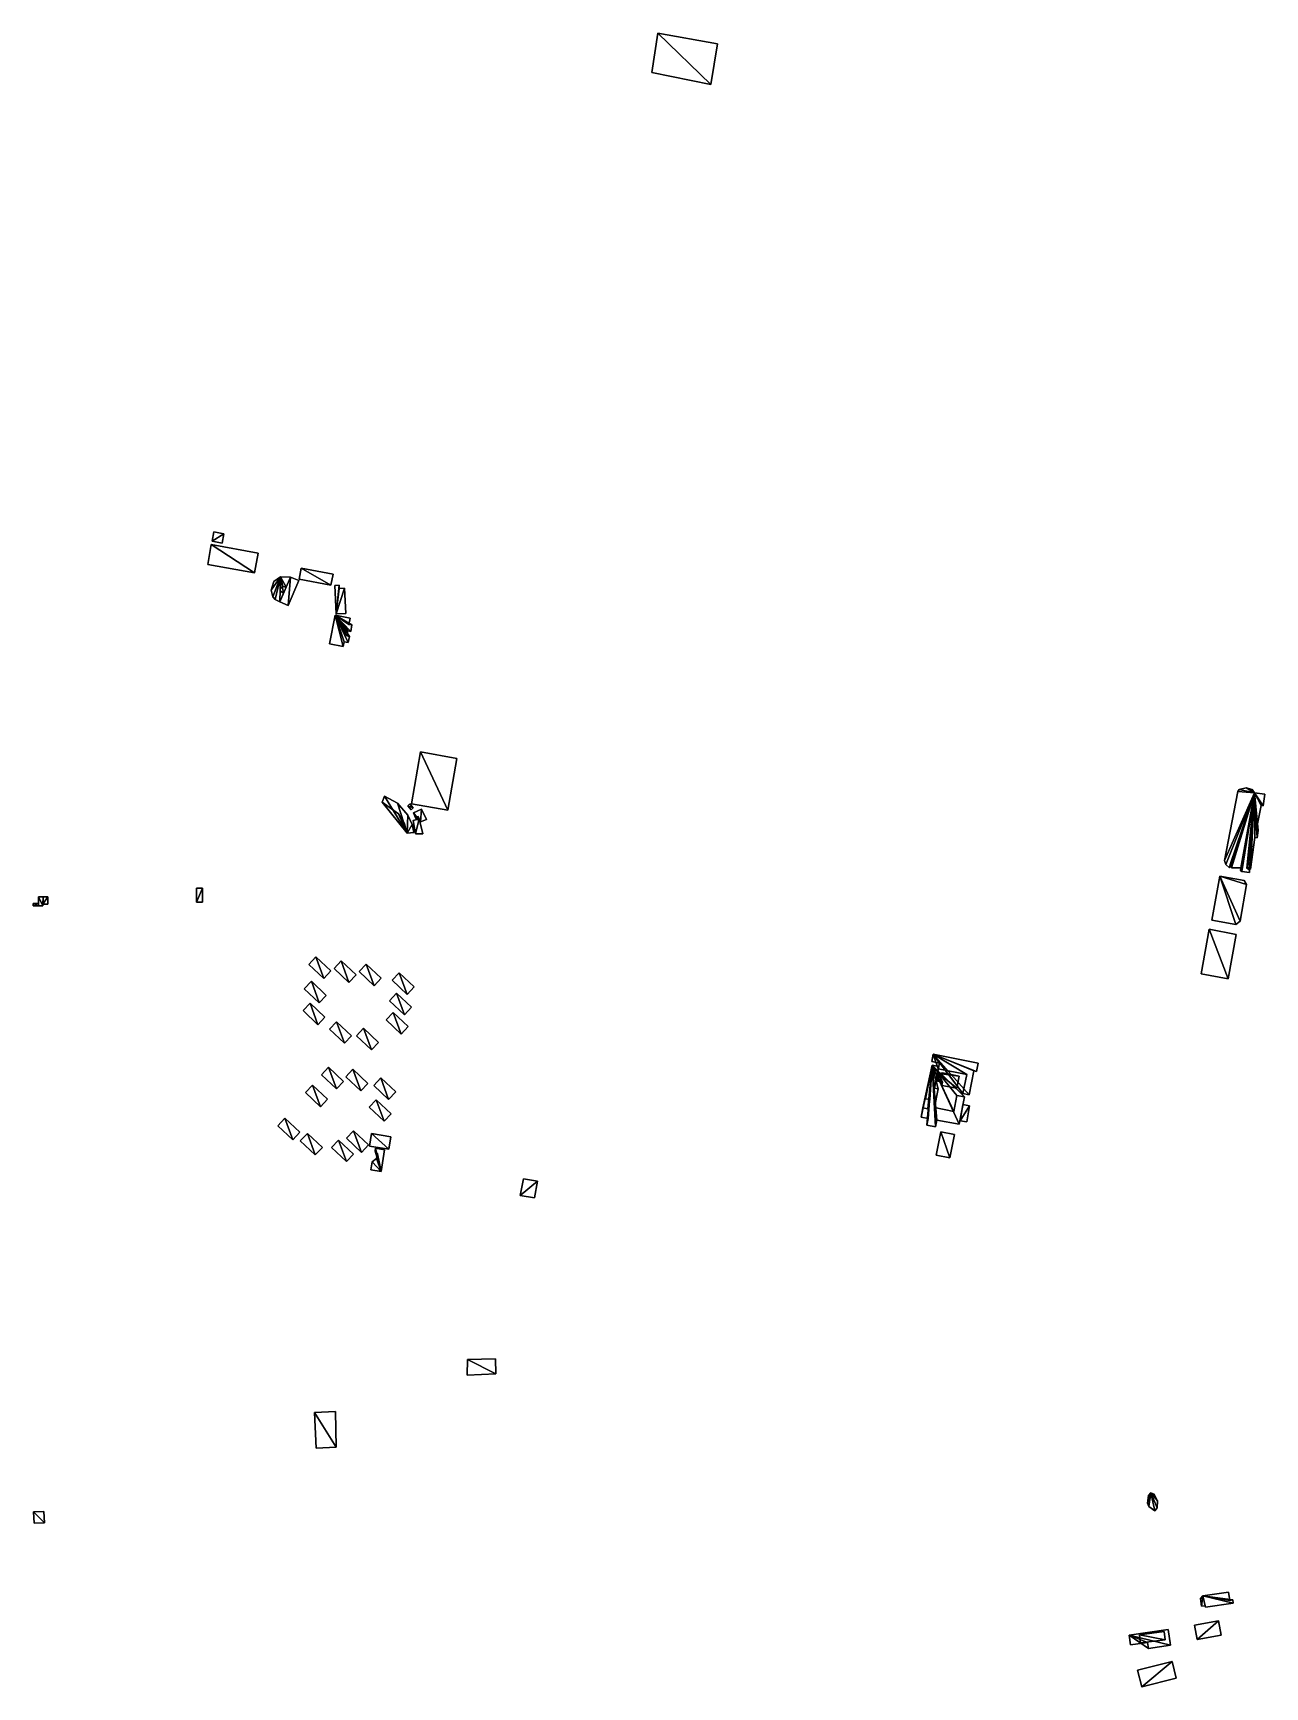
# Model space of a CAD drawing. Header units: metres. Extents: x -3947 to 4280, y -3529 to 2326.
# Drawn here: x -1581 to -22, y -601 to 1492 of the extents above; entities that cross this region are included whole.
import ezdxf

# ---------------------------------------------------------------- set-up
doc = ezdxf.new("R2010")
doc.units = ezdxf.units.M

msp = doc.modelspace()

# ---------------------------------------------------------------- linework, layer by layer
at = {"layer": 'MUROS'}
for points in [[(-798.1, 1441.5), (-790.6, 1491.5), (-790.6, 1491.5, 5), (-798.1, 1441.5, 5)], [(-790.6, 1491.5), (-715, 1478), (-715, 1478, 5), (-790.6, 1491.5, 5)], [(-715, 1478), (-723.5, 1426.6), (-723.5, 1426.6, 5), (-715, 1478, 5)], [(-723.5, 1426.6), (-798.1, 1441.5), (-798.1, 1441.5, 5), (-723.5, 1426.6, 5)], [(-1354.6, 848.6), (-1352.5, 860.4), (-1352.5, 860.4, 5), (-1354.6, 848.6, 5)], [(-1352.5, 860.4), (-1339.7, 858.1), (-1339.7, 858.1, 5), (-1352.5, 860.4, 5)], [(-1339.7, 858.1), (-1341.9, 846.3), (-1341.9, 846.3, 5), (-1339.7, 858.1, 5)], [(-1360.1, 819.3), (-1355.6, 844.3), (-1355.6, 844.3, 5), (-1360.1, 819.3, 5)], [(-1355.6, 844.3), (-1296.1, 833.6), (-1296.1, 833.6, 5), (-1355.6, 844.3, 5)], [(-1341.9, 846.3), (-1354.6, 848.6), (-1354.6, 848.6, 5), (-1341.9, 846.3, 5)], [(-1300.7, 808.5), (-1360.1, 819.3), (-1360.1, 819.3, 5), (-1300.7, 808.5, 5)], [(-1296.1, 833.6), (-1300.7, 808.5), (-1300.7, 808.5, 5), (-1296.1, 833.6, 5)], [(-1276.6, 797.7), (-1279.9, 786.7), (-1279.9, 786.7, 5), (-1276.6, 797.7, 5)], [(-1267.8, 803.6), (-1276.6, 797.7), (-1276.6, 797.7, 5), (-1267.8, 803.6, 5)], [(-1268.9, 772.1), (-1255.2, 803.1), (-1255.2, 803.1, 5), (-1268.9, 772.1, 5)], [(-1255.2, 803.1), (-1267.8, 803.6), (-1267.8, 803.6, 5), (-1255.2, 803.1, 5)], [(-1260.8, 790.5), (-1255.2, 803.1), (-1255.2, 803.1, 5), (-1260.8, 790.5, 5)], [(-1244.7, 798.8), (-1258.2, 767.2), (-1258.2, 767.2, 5), (-1244.7, 798.8, 5)], [(-1255.2, 803.1), (-1244.7, 798.8), (-1244.7, 798.8, 5), (-1255.2, 803.1, 5)], [(-1244.4, 800.6), (-1241.7, 814.6), (-1241.7, 814.6, 5), (-1244.4, 800.6, 5)], [(-1204.2, 792.9), (-1244.4, 800.6), (-1244.4, 800.6, 5), (-1204.2, 792.9, 5)], [(-1241.7, 814.6), (-1201.5, 806.9), (-1201.5, 806.9, 5), (-1241.7, 814.6, 5)], [(-1201.5, 806.9), (-1204.2, 792.9), (-1204.2, 792.9, 5), (-1201.5, 806.9, 5)], [(-1279.9, 786.7), (-1277.5, 778.4), (-1277.5, 778.4, 5), (-1279.9, 786.7, 5)], [(-1277.5, 778.4), (-1274.7, 774.7), (-1274.7, 774.7, 5), (-1277.5, 778.4, 5)], [(-1274.7, 774.7), (-1268.9, 772.1), (-1268.9, 772.1, 5), (-1274.7, 774.7, 5)], [(-1268.9, 772.1), (-1264, 783.1), (-1264, 783.1, 5), (-1268.9, 772.1, 5)], [(-1268.4, 788.5), (-1264.9, 791.4), (-1264.9, 791.4, 5), (-1268.4, 788.5, 5)], [(-1268.2, 786), (-1268.4, 788.5), (-1268.4, 788.5, 5), (-1268.2, 786, 5)], [(-1264, 783.1), (-1268.2, 786), (-1268.2, 786, 5), (-1264, 783.1, 5)], [(-1264.9, 791.4), (-1260.8, 790.5), (-1260.8, 790.5, 5), (-1264.9, 791.4, 5)], [(-1199.4, 792.6), (-1193.8, 792.9), (-1193.8, 792.9, 5), (-1199.4, 792.6, 5)], [(-1197.5, 756.6), (-1199.4, 792.6), (-1199.4, 792.6, 5), (-1197.5, 756.6, 5)], [(-1193.8, 792.9), (-1193.6, 789), (-1193.6, 789, 5), (-1193.8, 792.9, 5)], [(-1193.6, 789), (-1187, 789.3), (-1187, 789.3, 5), (-1193.6, 789, 5)], [(-1187, 789.3), (-1185.3, 757.2), (-1185.3, 757.2, 5), (-1187, 789.3, 5)], [(-1258.2, 767.2), (-1268.9, 772.1), (-1268.9, 772.1, 5), (-1258.2, 767.2, 5)], [(-1205.8, 718.6), (-1198.8, 754.9), (-1198.8, 754.9, 5), (-1205.8, 718.6, 5)], [(-1198.8, 754.9), (-1179.8, 751.3), (-1179.8, 751.3, 5), (-1198.8, 754.9, 5)], [(-1185.3, 757.2), (-1197.5, 756.6), (-1197.5, 756.6, 5), (-1185.3, 757.2, 5)], [(-1182.9, 735.2), (-1184.1, 728.7), (-1184.1, 728.7, 5), (-1182.9, 735.2, 5)], [(-1179.1, 734.5), (-1182.9, 735.2), (-1182.9, 735.2, 5), (-1179.1, 734.5, 5)], [(-1179.8, 751.3), (-1181.3, 743.4), (-1181.3, 743.4, 5), (-1179.8, 751.3, 5)], [(-1181.3, 743.4), (-1177.6, 742.7), (-1177.6, 742.7, 5), (-1181.3, 743.4, 5)], [(-1177.6, 742.7), (-1179.1, 734.5), (-1179.1, 734.5, 5), (-1177.6, 742.7, 5)], [(-1188.5, 715.3), (-1205.8, 718.6), (-1205.8, 718.6, 5), (-1188.5, 715.3, 5)], [(-1187.4, 721.3), (-1188.5, 715.3), (-1188.5, 715.3, 5), (-1187.4, 721.3, 5)], [(-1182.2, 720.3), (-1187.4, 721.3), (-1187.4, 721.3, 5), (-1182.2, 720.3, 5)], [(-1184.1, 728.7), (-1180.7, 728), (-1180.7, 728, 5), (-1184.1, 728.7, 5)], [(-1180.7, 728), (-1182.2, 720.3), (-1182.2, 720.3, 5), (-1180.7, 728, 5)], [(-1090.7, 582), (-1102.2, 516.4), (-1102.2, 516.4, 5), (-1090.7, 582, 5)], [(-1044.8, 573.9), (-1090.7, 582), (-1090.7, 582, 5), (-1044.8, 573.9, 5)], [(-1056.3, 508.3), (-1044.8, 573.9), (-1044.8, 573.9, 5), (-1056.3, 508.3, 5)], [(-1139.4, 518.4), (-1136.3, 526.2), (-1136.3, 526.2, 5), (-1139.4, 518.4, 5)], [(-1136.3, 526.2), (-1119.8, 517.2), (-1119.8, 517.2, 5), (-1136.3, 526.2, 5)], [(-56.6, 532), (-73.2, 444.7), (-73.2, 444.7, 5), (-56.6, 532, 5)], [(-55, 534.5), (-56.6, 532), (-56.6, 532, 5), (-55, 534.5, 5)], [(-46.1, 536.6), (-55, 534.5), (-55, 534.5, 5), (-46.1, 536.6, 5)], [(-38.4, 534.6), (-46.1, 536.6), (-46.1, 536.6, 5), (-38.4, 534.6, 5)], [(-35.3, 530.4), (-38.4, 534.6), (-38.4, 534.6, 5), (-35.3, 530.4, 5)], [(-22.2, 528.4), (-35.3, 530.4), (-35.3, 530.4, 5), (-22.2, 528.4, 5)], [(-24.5, 513.7), (-22.2, 528.4), (-22.2, 528.4, 5), (-24.5, 513.7, 5)], [(-1118.5, 503.5), (-1139.4, 518.4), (-1139.4, 518.4, 5), (-1118.5, 503.5, 5)], [(-1119.8, 517.2), (-1107, 502.2), (-1107, 502.2, 5), (-1119.8, 517.2, 5)], [(-1111, 490.9), (-1118.5, 503.5), (-1118.5, 503.5, 5), (-1111, 490.9, 5)], [(-1107, 514), (-1104.2, 516.2), (-1104.2, 516.2, 5), (-1107, 514, 5)], [(-1102.8, 508.9), (-1107, 514), (-1107, 514, 5), (-1102.8, 508.9, 5)], [(-1107, 502.2), (-1101.3, 490.4), (-1101.3, 490.4, 5), (-1107, 502.2, 5)], [(-1104.2, 516.2), (-1100, 511.2), (-1100, 511.2, 5), (-1104.2, 516.2, 5)], [(-1100, 511.2), (-1102.8, 508.9), (-1102.8, 508.9, 5), (-1100, 511.2, 5)], [(-1102.2, 516.4), (-1056.3, 508.3), (-1056.3, 508.3, 5), (-1102.2, 516.4, 5)], [(-1099.6, 505), (-1089.4, 509.8), (-1089.4, 509.8, 5), (-1099.6, 505, 5)], [(-1097.2, 498.8), (-1099.6, 505), (-1099.6, 505, 5), (-1097.2, 498.8, 5)], [(-1089.4, 509.8), (-1083.2, 496.5), (-1083.2, 496.5, 5), (-1089.4, 509.8, 5)], [(-33.2, 482.8), (-27.1, 514.1), (-27.1, 514.1, 5), (-33.2, 482.8, 5)], [(-27.1, 514.1), (-24.5, 513.7), (-24.5, 513.7, 5), (-27.1, 514.1, 5)], [(-1107.7, 479.3), (-1111, 490.9), (-1111, 490.9, 5), (-1107.7, 479.3, 5)], [(-1101.3, 490.4), (-1099.1, 480.1), (-1099.1, 480.1, 5), (-1101.3, 490.4, 5)], [(-1100.2, 495.1), (-1092.4, 497.4), (-1092.4, 497.4, 5), (-1100.2, 495.1, 5)], [(-1097.1, 478.4), (-1100.2, 495.1), (-1100.2, 495.1, 5), (-1097.1, 478.4, 5)], [(-1093.6, 500.5), (-1097.2, 498.8), (-1097.2, 498.8, 5), (-1093.6, 500.5, 5)], [(-1091, 493.7), (-1093.6, 500.5), (-1093.6, 500.5, 5), (-1091, 493.7, 5)], [(-1092.4, 497.4), (-1087.8, 478.5), (-1087.8, 478.5, 5), (-1092.4, 497.4, 5)], [(-1083.2, 496.5), (-1091, 493.7), (-1091, 493.7, 5), (-1083.2, 496.5, 5)], [(-30.6, 482.6), (-33.2, 482.8), (-33.2, 482.8, 5), (-30.6, 482.6, 5)], [(-32.1, 473.4), (-30.6, 482.6), (-30.6, 482.6, 5), (-32.1, 473.4, 5)], [(-1099.1, 480.1), (-1107.7, 479.3), (-1107.7, 479.3, 5), (-1099.1, 480.1, 5)], [(-1087.8, 478.5), (-1097.1, 478.4), (-1097.1, 478.4, 5), (-1087.8, 478.5, 5)], [(-40.4, 433.7), (-34.8, 473.8), (-34.8, 473.8, 5), (-40.4, 433.7, 5)], [(-34.8, 473.8), (-32.1, 473.4), (-32.1, 473.4, 5), (-34.8, 473.8, 5)], [(-73.2, 444.7), (-71.7, 439.7), (-71.7, 439.7, 5), (-73.2, 444.7, 5)], [(-71.7, 439.7), (-67.1, 435.6), (-67.1, 435.6, 5), (-71.7, 439.7, 5)], [(-67.1, 435.6), (-66.4, 439.6), (-66.4, 439.6, 5), (-67.1, 435.6, 5)], [(-66.4, 439.6), (-63.9, 439.2), (-63.9, 439.2, 5), (-66.4, 439.6, 5)], [(-89.2, 369.3), (-79.1, 425), (-79.1, 425, 5), (-89.2, 369.3, 5)], [(-79.1, 425), (-48.5, 419.4), (-48.5, 419.4, 5), (-79.1, 425, 5)], [(-63.9, 439.2), (-64.5, 435.5), (-64.5, 435.5, 5), (-63.9, 439.2, 5)], [(-64.5, 435.5), (-52.9, 435.4), (-52.9, 435.4, 5), (-64.5, 435.5, 5)], [(-52.9, 435.4), (-53.2, 432), (-53.2, 432, 5), (-52.9, 435.4, 5)], [(-53.2, 432), (-51.4, 430.8), (-51.4, 430.8, 5), (-53.2, 432, 5)], [(-51.4, 430.8), (-41.9, 429.5), (-41.9, 429.5, 5), (-51.4, 430.8, 5)], [(-48.5, 419.4), (-45.5, 414.4), (-45.5, 414.4, 5), (-48.5, 419.4, 5)], [(-44.9, 435), (-44, 436.3), (-44, 436.3, 5), (-44.9, 435, 5)], [(-41.8, 432.8), (-44.9, 435), (-44.9, 435, 5), (-41.8, 432.8, 5)], [(-44, 436.3), (-40.4, 433.7), (-40.4, 433.7, 5), (-44, 436.3, 5)], [(-41.9, 429.5), (-41.8, 432.8), (-41.8, 432.8, 5), (-41.9, 429.5, 5)], [(-1574.3, 387.3), (-1574.2, 398.9), (-1574.2, 398.9, 5), (-1574.3, 387.3, 5)], [(-1574.2, 398.9), (-1568.5, 398.8), (-1568.5, 398.8, 5), (-1574.2, 398.9, 5)], [(-1568.5, 398.8), (-1568.6, 387.3), (-1568.6, 387.3, 5), (-1568.5, 398.8, 5)], [(-1568.6, 389.6), (-1568.5, 398.8), (-1568.5, 398.8, 5), (-1568.6, 389.6, 5)], [(-1568.5, 398.8), (-1562.5, 398.8), (-1562.5, 398.8, 5), (-1568.5, 398.8, 5)], [(-1562.5, 398.8), (-1562.5, 389.5), (-1562.5, 389.5, 5), (-1562.5, 398.8, 5)], [(-1374.4, 391.8), (-1374.4, 409.8), (-1374.4, 409.8, 5), (-1374.4, 391.8, 5)], [(-1374.4, 409.8), (-1366.6, 409.8), (-1366.6, 409.8, 5), (-1374.4, 409.8, 5)], [(-1366.6, 409.8), (-1366.5, 391.8), (-1366.5, 391.8, 5), (-1366.6, 409.8, 5)], [(-45.5, 414.4), (-53.7, 368.1), (-53.7, 368.1, 5), (-45.5, 414.4, 5)], [(-1581.1, 387.4), (-1581.1, 390.4), (-1581.1, 390.4, 5), (-1581.1, 387.4, 5)], [(-1581.1, 390.4), (-1574.3, 390.3), (-1574.3, 390.3, 5), (-1581.1, 390.4, 5)], [(-1574.3, 387.3), (-1581.1, 387.4), (-1581.1, 387.4, 5), (-1574.3, 387.3, 5)], [(-1574.3, 390.3), (-1574.3, 387.3), (-1574.3, 387.3, 5), (-1574.3, 390.3, 5)], [(-1568.6, 387.3), (-1574.3, 387.3), (-1574.3, 387.3, 5), (-1568.6, 387.3, 5)], [(-1562.5, 389.5), (-1568.6, 389.6), (-1568.6, 389.6, 5), (-1562.5, 389.5, 5)], [(-1366.5, 391.8), (-1374.4, 391.8), (-1374.4, 391.8, 5), (-1366.5, 391.8, 5)], [(-103, 301.4), (-92.6, 357.6), (-92.6, 357.6, 5), (-103, 301.4, 5)], [(-92.6, 357.6), (-58.4, 351.2), (-58.4, 351.2, 5), (-92.6, 357.6, 5)], [(-59.1, 363.8), (-89.2, 369.3), (-89.2, 369.3, 5), (-59.1, 363.8, 5)], [(-53.7, 368.1), (-59.1, 363.8), (-59.1, 363.8, 5), (-53.7, 368.1, 5)], [(-58.4, 351.2), (-68.8, 295.1), (-68.8, 295.1, 5), (-58.4, 351.2, 5)], [(-1223.1, 322.7), (-1232, 313.3), (-1232, 313.3, 5), (-1223.1, 322.7, 5)], [(-1204.1, 304.9), (-1223.1, 322.7), (-1223.1, 322.7, 5), (-1204.1, 304.9, 5)], [(-1191.3, 317.7), (-1200.2, 308.2), (-1200.2, 308.2, 5), (-1191.3, 317.7, 5)], [(-1172.4, 299.9), (-1191.3, 317.7), (-1191.3, 317.7, 5), (-1172.4, 299.9, 5)], [(-1232, 313.3), (-1213.1, 295.4), (-1213.1, 295.4, 5), (-1232, 313.3, 5)], [(-1213.1, 295.4), (-1204.1, 304.9), (-1204.1, 304.9, 5), (-1213.1, 295.4, 5)], [(-1200.2, 308.2), (-1181.3, 290.4), (-1181.3, 290.4, 5), (-1200.2, 308.2, 5)], [(-1181.3, 290.4), (-1172.4, 299.9), (-1172.4, 299.9, 5), (-1181.3, 290.4, 5)], [(-1159.5, 313.5), (-1168.4, 304.1), (-1168.4, 304.1, 5), (-1159.5, 313.5, 5)], [(-1168.4, 304.1), (-1149.5, 286.2), (-1149.5, 286.2, 5), (-1168.4, 304.1, 5)], [(-1140.6, 295.7), (-1159.5, 313.5), (-1159.5, 313.5, 5), (-1140.6, 295.7, 5)], [(-1149.5, 286.2), (-1140.6, 295.7), (-1140.6, 295.7, 5), (-1149.5, 286.2, 5)], [(-1117.7, 302.6), (-1126.6, 293.2), (-1126.6, 293.2, 5), (-1117.7, 302.6, 5)], [(-1126.6, 293.2), (-1107.7, 275.3), (-1107.7, 275.3, 5), (-1126.6, 293.2, 5)], [(-1098.7, 284.8), (-1117.7, 302.6), (-1117.7, 302.6, 5), (-1098.7, 284.8, 5)], [(-68.8, 295.1), (-103, 301.4), (-103, 301.4, 5), (-68.8, 295.1, 5)], [(-1228.9, 291.8), (-1237.9, 282.3), (-1237.9, 282.3, 5), (-1228.9, 291.8, 5)], [(-1237.9, 282.3), (-1218.9, 264.5), (-1218.9, 264.5, 5), (-1237.9, 282.3, 5)], [(-1210, 273.9), (-1228.9, 291.8), (-1228.9, 291.8, 5), (-1210, 273.9, 5)], [(-1218.9, 264.5), (-1210, 273.9), (-1210, 273.9, 5), (-1218.9, 264.5, 5)], [(-1121, 276.7), (-1129.9, 267.3), (-1129.9, 267.3, 5), (-1121, 276.7, 5)], [(-1102.1, 258.9), (-1121, 276.7), (-1121, 276.7, 5), (-1102.1, 258.9, 5)], [(-1107.7, 275.3), (-1098.7, 284.8), (-1098.7, 284.8, 5), (-1107.7, 275.3, 5)], [(-1230.6, 264.2), (-1239.5, 254.7), (-1239.5, 254.7, 5), (-1230.6, 264.2, 5)], [(-1239.5, 254.7), (-1220.6, 236.9), (-1220.6, 236.9, 5), (-1239.5, 254.7, 5)], [(-1211.7, 246.3), (-1230.6, 264.2), (-1230.6, 264.2, 5), (-1211.7, 246.3, 5)], [(-1125.2, 252.5), (-1134.1, 243), (-1134.1, 243, 5), (-1125.2, 252.5, 5)], [(-1129.9, 267.3), (-1111, 249.4), (-1111, 249.4, 5), (-1129.9, 267.3, 5)], [(-1106.3, 234.6), (-1125.2, 252.5), (-1125.2, 252.5, 5), (-1106.3, 234.6, 5)], [(-1111, 249.4), (-1102.1, 258.9), (-1102.1, 258.9, 5), (-1111, 249.4, 5)], [(-1220.6, 236.9), (-1211.7, 246.3), (-1211.7, 246.3, 5), (-1220.6, 236.9, 5)], [(-1197.2, 240.7), (-1206.1, 231.3), (-1206.1, 231.3, 5), (-1197.2, 240.7, 5)], [(-1206.1, 231.3), (-1187.1, 213.4), (-1187.1, 213.4, 5), (-1206.1, 231.3, 5)], [(-1178.2, 222.9), (-1197.2, 240.7), (-1197.2, 240.7, 5), (-1178.2, 222.9, 5)], [(-1162.9, 232.4), (-1171.8, 222.9), (-1171.8, 222.9, 5), (-1162.9, 232.4, 5)], [(-1143.9, 214.5), (-1162.9, 232.4), (-1162.9, 232.4, 5), (-1143.9, 214.5, 5)], [(-1134.1, 243), (-1115.2, 225.1), (-1115.2, 225.1, 5), (-1134.1, 243, 5)], [(-1115.2, 225.1), (-1106.3, 234.6), (-1106.3, 234.6, 5), (-1115.2, 225.1, 5)], [(-1187.1, 213.4), (-1178.2, 222.9), (-1178.2, 222.9, 5), (-1187.1, 213.4, 5)], [(-1171.8, 222.9), (-1152.8, 205.1), (-1152.8, 205.1, 5), (-1171.8, 222.9, 5)], [(-1152.8, 205.1), (-1143.9, 214.5), (-1143.9, 214.5, 5), (-1152.8, 205.1, 5)], [(-443.7, 190.3), (-441.9, 199.5), (-441.9, 199.5, 5), (-443.7, 190.3, 5)], [(-434.1, 188.4), (-443.7, 190.3), (-443.7, 190.3, 5), (-434.1, 188.4, 5)], [(-441.9, 199.5), (-385.1, 188.2), (-385.1, 188.2, 5), (-441.9, 199.5, 5)], [(-435.6, 181.1), (-434.1, 188.4), (-434.1, 188.4, 5), (-435.6, 181.1, 5)], [(-1207.2, 183), (-1216.1, 173.6), (-1216.1, 173.6, 5), (-1207.2, 183, 5)], [(-1216.1, 173.6), (-1197.2, 155.7), (-1197.2, 155.7, 5), (-1216.1, 173.6, 5)], [(-1188.2, 165.2), (-1207.2, 183), (-1207.2, 183, 5), (-1188.2, 165.2, 5)], [(-1176.3, 180.5), (-1185.2, 171), (-1185.2, 171, 5), (-1176.3, 180.5, 5)], [(-1185.2, 171), (-1166.2, 153.2), (-1166.2, 153.2, 5), (-1185.2, 171, 5)], [(-1157.3, 162.6), (-1176.3, 180.5), (-1176.3, 180.5, 5), (-1157.3, 162.6, 5)], [(-1141.1, 169.6), (-1150, 160.2), (-1150, 160.2, 5), (-1141.1, 169.6, 5)], [(-1122.2, 151.8), (-1141.1, 169.6), (-1141.1, 169.6, 5), (-1122.2, 151.8, 5)], [(-451.6, 143.2), (-443.4, 185.7), (-443.4, 185.7, 5), (-451.6, 143.2, 5)], [(-443.4, 185.7), (-435, 184.1), (-435, 184.1, 5), (-443.4, 185.7, 5)], [(-435, 184.1), (-440.3, 156.7), (-440.3, 156.7, 5), (-435, 184.1, 5)], [(-436.6, 165.6), (-434.7, 175), (-434.7, 175, 5), (-436.6, 165.6, 5)], [(-399.6, 173.9), (-435.6, 181.1), (-435.6, 181.1, 5), (-399.6, 173.9, 5)], [(-434.7, 175), (-430.5, 174.2), (-430.5, 174.2, 5), (-434.7, 175, 5)], [(-430.5, 174.2), (-430.1, 176.1), (-430.1, 176.1, 5), (-430.5, 174.2, 5)], [(-430.1, 176.1), (-409, 172), (-409, 172, 5), (-430.1, 176.1, 5)], [(-409, 172), (-412, 156.5), (-412, 156.5, 5), (-409, 172, 5)], [(-404.4, 149.7), (-399.6, 173.9), (-399.6, 173.9, 5), (-404.4, 149.7, 5)], [(-390.5, 178.4), (-396.5, 148.2), (-396.5, 148.2, 5), (-390.5, 178.4, 5)], [(-387.2, 177.7), (-390.5, 178.4), (-390.5, 178.4, 5), (-387.2, 177.7, 5)], [(-385.1, 188.2), (-387.2, 177.7), (-387.2, 177.7, 5), (-385.1, 188.2, 5)], [(-1227.3, 160.4), (-1236.2, 151), (-1236.2, 151, 5), (-1227.3, 160.4, 5)], [(-1236.2, 151), (-1217.2, 133.1), (-1217.2, 133.1, 5), (-1236.2, 151, 5)], [(-1208.3, 142.6), (-1227.3, 160.4), (-1227.3, 160.4, 5), (-1208.3, 142.6, 5)], [(-1197.2, 155.7), (-1188.2, 165.2), (-1188.2, 165.2, 5), (-1197.2, 155.7, 5)], [(-1166.2, 153.2), (-1157.3, 162.6), (-1157.3, 162.6, 5), (-1166.2, 153.2, 5)], [(-1150, 160.2), (-1131.1, 142.3), (-1131.1, 142.3, 5), (-1150, 160.2, 5)], [(-1131.1, 142.3), (-1122.2, 151.8), (-1122.2, 151.8, 5), (-1131.1, 142.3, 5)], [(-440.3, 156.7), (-435.7, 155.8), (-435.7, 155.8, 5), (-440.3, 156.7, 5)], [(-435.7, 155.8), (-440.2, 132), (-440.2, 132, 5), (-435.7, 155.8, 5)], [(-430.2, 164.4), (-436.6, 165.6), (-436.6, 165.6, 5), (-430.2, 164.4, 5)], [(-431, 160.2), (-430.2, 164.4), (-430.2, 164.4, 5), (-431, 160.2, 5)], [(-412, 156.5), (-431, 160.2), (-431, 160.2, 5), (-412, 156.5, 5)], [(-415.8, 127.3), (-412, 147.4), (-412, 147.4, 5), (-415.8, 127.3, 5)], [(-412, 147.4), (-402.5, 145.6), (-402.5, 145.6, 5), (-412, 147.4, 5)], [(-396.5, 148.2), (-404.4, 149.7), (-404.4, 149.7, 5), (-396.5, 148.2, 5)], [(-1217.2, 133.1), (-1208.3, 142.6), (-1208.3, 142.6, 5), (-1217.2, 133.1, 5)], [(-1147, 142), (-1155.9, 132.6), (-1155.9, 132.6, 5), (-1147, 142, 5)], [(-1155.9, 132.6), (-1136.9, 114.7), (-1136.9, 114.7, 5), (-1155.9, 132.6, 5)], [(-1128, 124.2), (-1147, 142), (-1147, 142, 5), (-1128, 124.2, 5)], [(-457.4, 120), (-455.2, 131.8), (-455.2, 131.8, 5), (-457.4, 120, 5)], [(-455.2, 131.8), (-448.6, 130.5), (-448.6, 130.5, 5), (-455.2, 131.8, 5)], [(-446.3, 142.2), (-451.6, 143.2), (-451.6, 143.2, 5), (-446.3, 142.2, 5)], [(-448.6, 130.5), (-446.3, 142.2), (-446.3, 142.2, 5), (-448.6, 130.5, 5)], [(-440.2, 132), (-415.8, 127.3), (-415.8, 127.3, 5), (-440.2, 132, 5)], [(-402.5, 145.6), (-409.1, 111), (-409.1, 111, 5), (-402.5, 145.6, 5)], [(-404.4, 135.8), (-407.9, 115.4), (-407.9, 115.4, 5), (-404.4, 135.8, 5)], [(-396.1, 134.4), (-404.4, 135.8), (-404.4, 135.8, 5), (-396.1, 134.4, 5)], [(-399.5, 114), (-396.1, 134.4), (-396.1, 134.4, 5), (-399.5, 114, 5)], [(-1262.4, 118.6), (-1271.3, 109.1), (-1271.3, 109.1, 5), (-1262.4, 118.6, 5)], [(-1271.3, 109.1), (-1252.4, 91.3), (-1252.4, 91.3, 5), (-1271.3, 109.1, 5)], [(-1243.5, 100.8), (-1262.4, 118.6), (-1262.4, 118.6, 5), (-1243.5, 100.8, 5)], [(-1136.9, 114.7), (-1128, 124.2), (-1128, 124.2, 5), (-1136.9, 114.7, 5)], [(-448.5, 118.3), (-457.4, 120), (-457.4, 120, 5), (-448.5, 118.3, 5)], [(-450.1, 109.9), (-448.5, 118.3), (-448.5, 118.3, 5), (-450.1, 109.9, 5)], [(-438.9, 107.8), (-450.1, 109.9), (-450.1, 109.9, 5), (-438.9, 107.8, 5)], [(-437.3, 116.3), (-438.9, 107.8), (-438.9, 107.8, 5), (-437.3, 116.3, 5)], [(-409.1, 111), (-437.3, 116.3), (-437.3, 116.3, 5), (-409.1, 111, 5)], [(-407.9, 115.4), (-399.5, 114), (-399.5, 114, 5), (-407.9, 115.4, 5)], [(-1252.4, 91.3), (-1243.5, 100.8), (-1243.5, 100.8, 5), (-1252.4, 91.3, 5)], [(-1234, 99.4), (-1242.9, 89.9), (-1242.9, 89.9, 5), (-1234, 99.4, 5)], [(-1242.9, 89.9), (-1223.9, 72.1), (-1223.9, 72.1, 5), (-1242.9, 89.9, 5)], [(-1215, 81.5), (-1234, 99.4), (-1234, 99.4, 5), (-1215, 81.5, 5)], [(-1194.7, 91), (-1203.6, 81.5), (-1203.6, 81.5, 5), (-1194.7, 91, 5)], [(-1175.7, 73.2), (-1194.7, 91), (-1194.7, 91, 5), (-1175.7, 73.2, 5)], [(-1175.4, 102.7), (-1184.3, 93.3), (-1184.3, 93.3, 5), (-1175.4, 102.7, 5)], [(-1184.3, 93.3), (-1165.4, 75.4), (-1165.4, 75.4, 5), (-1184.3, 93.3, 5)], [(-1156.5, 84.9), (-1175.4, 102.7), (-1175.4, 102.7, 5), (-1156.5, 84.9, 5)], [(-1165.4, 75.4), (-1156.5, 84.9), (-1156.5, 84.9, 5), (-1165.4, 75.4, 5)], [(-1155.2, 83.2), (-1152.7, 99.1), (-1152.7, 99.1, 5), (-1155.2, 83.2, 5)], [(-1152.7, 99.1), (-1128.2, 95.2), (-1128.2, 95.2, 5), (-1152.7, 99.1, 5)], [(-1128.2, 95.2), (-1130.7, 79.4), (-1130.7, 79.4, 5), (-1128.2, 95.2, 5)], [(-438.1, 71.9), (-432.4, 101.5), (-432.4, 101.5, 5), (-438.1, 71.9, 5)], [(-432.4, 101.5), (-415.2, 98.2), (-415.2, 98.2, 5), (-432.4, 101.5, 5)], [(-415.2, 98.2), (-420.9, 68.6), (-420.9, 68.6, 5), (-415.2, 98.2, 5)], [(-1223.9, 72.1), (-1215, 81.5), (-1215, 81.5, 5), (-1223.9, 72.1, 5)], [(-1203.6, 81.5), (-1184.6, 63.7), (-1184.6, 63.7, 5), (-1203.6, 81.5, 5)], [(-1184.6, 63.7), (-1175.7, 73.2), (-1175.7, 73.2, 5), (-1184.6, 63.7, 5)], [(-1130.7, 79.4), (-1155.2, 83.2), (-1155.2, 83.2, 5), (-1130.7, 79.4, 5)], [(-1153.7, 53.3), (-1152.1, 63.5), (-1152.1, 63.5, 5), (-1153.7, 53.3, 5)], [(-1152.1, 63.5), (-1146.5, 67.7), (-1146.5, 67.7, 5), (-1152.1, 63.5, 5)], [(-1148.2, 76.9), (-1147.6, 80.6), (-1147.6, 80.6, 5), (-1148.2, 76.9, 5)], [(-1145.3, 73.5), (-1148.2, 76.9), (-1148.2, 76.9, 5), (-1145.3, 73.5, 5)], [(-1147.6, 80.6), (-1136.3, 78.8), (-1136.3, 78.8, 5), (-1147.6, 80.6, 5)], [(-1146.5, 67.7), (-1145.3, 73.5), (-1145.3, 73.5, 5), (-1146.5, 67.7, 5)], [(-1136.3, 78.8), (-1140.7, 51.2), (-1140.7, 51.2, 5), (-1136.3, 78.8, 5)], [(-420.9, 68.6), (-438.1, 71.9), (-438.1, 71.9, 5), (-420.9, 68.6, 5)], [(-1140.7, 51.2), (-1153.7, 53.3), (-1153.7, 53.3, 5), (-1140.7, 51.2, 5)], [(-964.5, 21), (-960.6, 42.1), (-960.6, 42.1, 5), (-964.5, 21, 5)], [(-960.6, 42.1), (-942.6, 38.9), (-942.6, 38.9, 5), (-960.6, 42.1, 5)], [(-946.5, 17.7), (-964.5, 21), (-964.5, 21, 5), (-946.5, 17.7, 5)], [(-942.6, 38.9), (-946.5, 17.7), (-946.5, 17.7, 5), (-942.6, 38.9, 5)], [(-1031.7, -206.4), (-1031.5, -186.5), (-1031.5, -186.5, 5), (-1031.7, -206.4, 5)], [(-1031.5, -186.5), (-995.9, -185.7), (-995.9, -185.7, 5), (-1031.5, -186.5, 5)], [(-995.9, -185.7), (-995.5, -204.9), (-995.5, -204.9, 5), (-995.9, -185.7, 5)], [(-995.5, -204.9), (-1031.7, -206.4), (-1031.7, -206.4, 5), (-995.5, -204.9, 5)], [(-1224.9, -253.8), (-1198.4, -252.3), (-1198.4, -252.3, 5), (-1224.9, -253.8, 5)], [(-1223, -298.7), (-1224.9, -253.8), (-1224.9, -253.8, 5), (-1223, -298.7, 5)], [(-1198.4, -252.3), (-1197.7, -297.5), (-1197.7, -297.5, 5), (-1198.4, -252.3, 5)], [(-1197.7, -297.5), (-1223, -298.7), (-1223, -298.7, 5), (-1197.7, -297.5, 5)], [(-166.5, -355.2), (-169.7, -358.9), (-169.7, -358.9, 5), (-166.5, -355.2, 5)], [(-162.5, -357.2), (-166.5, -355.2), (-166.5, -355.2, 5), (-162.5, -357.2, 5)], [(-169.7, -358.9), (-170.9, -368.3), (-170.9, -368.3, 5), (-169.7, -358.9, 5)], [(-170.9, -368.3), (-169.3, -372.5), (-169.3, -372.5, 5), (-170.9, -368.3, 5)], [(-169.3, -372.5), (-161.7, -378.1), (-161.7, -378.1, 5), (-169.3, -372.5, 5)], [(-158.1, -365.4), (-162.5, -357.2), (-162.5, -357.2, 5), (-158.1, -365.4, 5)], [(-161.7, -378.1), (-158.7, -374.3), (-158.7, -374.3, 5), (-161.7, -378.1, 5)], [(-158.7, -374.3), (-158.1, -365.4), (-158.1, -365.4, 5), (-158.7, -374.3, 5)], [(-1580.5, -379.3), (-1567.3, -378.8), (-1567.3, -378.8, 3), (-1580.5, -379.3, 3)], [(-1579.9, -393.7), (-1580.5, -379.3), (-1580.5, -379.3, 3), (-1579.9, -393.7, 3)], [(-1566.7, -393.2), (-1579.9, -393.7), (-1579.9, -393.7, 3), (-1566.7, -393.2, 3)], [(-1567.3, -378.8), (-1566.7, -393.2), (-1566.7, -393.2, 3), (-1567.3, -378.8, 3)], [(-68.2, -481), (-100.9, -485.8), (-100.9, -485.8, 5), (-68.2, -481, 5)], [(-66.6, -491.5), (-68.2, -481), (-68.2, -481, 5), (-66.6, -491.5, 5)], [(-100.5, -488.4), (-103.8, -488.9), (-103.8, -488.9, 5), (-100.5, -488.4, 5)], [(-103.8, -488.9), (-102.4, -498.8), (-102.4, -498.8, 5), (-103.8, -488.9, 5)], [(-102.4, -498.8), (-97.9, -498.1), (-97.9, -498.1, 5), (-102.4, -498.8, 5)], [(-100.9, -485.8), (-100.5, -488.4), (-100.5, -488.4, 5), (-100.9, -485.8, 5)], [(-97.9, -498.1), (-97.6, -500.1), (-97.6, -500.1, 5), (-97.9, -498.1, 5)], [(-97.6, -500.1), (-62.3, -494.9), (-62.3, -494.9, 5), (-97.6, -500.1, 5)], [(-62.8, -490.9), (-66.6, -491.5), (-66.6, -491.5, 5), (-62.8, -490.9, 5)], [(-62.3, -494.9), (-62.8, -490.9), (-62.8, -490.9, 5), (-62.3, -494.9, 5)], [(-111.5, -522.8), (-80.9, -517.2), (-80.9, -517.2, 5), (-111.5, -522.8, 5)], [(-108.1, -541.1), (-111.5, -522.8), (-111.5, -522.8, 5), (-108.1, -541.1, 5)], [(-80.9, -517.2), (-77.5, -535.5), (-77.5, -535.5, 5), (-80.9, -517.2, 5)], [(-144.8, -528.1), (-194, -535.4), (-194, -535.4, 5), (-144.8, -528.1, 5)], [(-194, -535.4), (-192.2, -547.7), (-192.2, -547.7, 5), (-194, -535.4, 5)], [(-181.1, -534.9), (-149.8, -530.8), (-149.8, -530.8, 5), (-181.1, -534.9, 5)], [(-179.7, -545.3), (-181.1, -534.9), (-181.1, -534.9, 5), (-179.7, -545.3, 5)], [(-148.5, -541.2), (-179.7, -545.3), (-179.7, -545.3, 5), (-148.5, -541.2, 5)], [(-149.8, -530.8), (-148.5, -541.2), (-148.5, -541.2, 5), (-149.8, -530.8, 5)], [(-141.8, -548.1), (-144.8, -528.1), (-144.8, -528.1, 5), (-141.8, -548.1, 5)], [(-77.5, -535.5), (-108.1, -541.1), (-108.1, -541.1, 5), (-77.5, -535.5, 5)], [(-192.2, -547.7), (-170.6, -544.5), (-170.6, -544.5, 5), (-192.2, -547.7, 5)], [(-170.6, -544.5), (-169.5, -552.2), (-169.5, -552.2, 5), (-170.6, -544.5, 5)], [(-169.5, -552.2), (-141.8, -548.1), (-141.8, -548.1, 5), (-169.5, -552.2, 5)], [(-183.4, -579.8), (-139.7, -568.9), (-139.7, -568.9, 5), (-183.4, -579.8, 5)], [(-178.1, -600.9), (-183.4, -579.8), (-183.4, -579.8, 5), (-178.1, -600.9, 5)], [(-139.7, -568.9), (-134.4, -590), (-134.4, -590, 5), (-139.7, -568.9, 5)], [(-134.4, -590), (-178.1, -600.9), (-178.1, -600.9, 5), (-134.4, -590, 5)]]:
    msp.add_3dface(points, dxfattribs=at)
at = {"layer": 'TECHOS'}
for points in [[(-790.6, 1491.5, 5), (-723.5, 1426.6, 5), (-798.1, 1441.5, 5)], [(-790.6, 1491.5, 5), (-715, 1478, 5), (-723.5, 1426.6, 5)], [(-1354.6, 848.6, 5), (-1352.5, 860.4, 5), (-1339.7, 858.1, 5)], [(-1354.6, 848.6, 5), (-1339.7, 858.1, 5), (-1341.9, 846.3, 5)], [(-1355.6, 844.3, 5), (-1300.7, 808.5, 5), (-1360.1, 819.3, 5)], [(-1355.6, 844.3, 5), (-1296.1, 833.6, 5), (-1300.7, 808.5, 5)], [(-1267.8, 803.6, 5), (-1276.6, 797.7, 5), (-1279.9, 786.7, 5)], [(-1267.8, 803.6, 5), (-1279.9, 786.7, 5), (-1277.5, 778.4, 5)], [(-1267.8, 803.6, 5), (-1277.5, 778.4, 5), (-1274.7, 774.7, 5)], [(-1267.8, 803.6, 5), (-1274.7, 774.7, 5), (-1268.9, 772.1, 5)], [(-1267.8, 803.6, 5), (-1268.9, 772.1, 5), (-1264, 783.1, 5)], [(-1255.2, 803.1, 5), (-1258.2, 767.2, 5), (-1268.9, 772.1, 5)], [(-1267.8, 803.6, 5), (-1268.2, 786, 5), (-1268.4, 788.5, 5)], [(-1267.8, 803.6, 5), (-1268.4, 788.5, 5), (-1264.9, 791.4, 5)], [(-1267.8, 803.6, 5), (-1264, 783.1, 5), (-1268.2, 786, 5)], [(-1267.8, 803.6, 5), (-1264.9, 791.4, 5), (-1260.8, 790.5, 5)], [(-1267.8, 803.6, 5), (-1260.8, 790.5, 5), (-1255.2, 803.1, 5)], [(-1255.2, 803.1, 5), (-1244.7, 798.8, 5), (-1258.2, 767.2, 5)], [(-1241.7, 814.6, 5), (-1204.2, 792.9, 5), (-1244.4, 800.6, 5)], [(-1241.7, 814.6, 5), (-1201.5, 806.9, 5), (-1204.2, 792.9, 5)], [(-1197.5, 756.6, 5), (-1199.4, 792.6, 5), (-1193.8, 792.9, 5)], [(-1197.5, 756.6, 5), (-1193.8, 792.9, 5), (-1193.6, 789, 5)], [(-1197.5, 756.6, 5), (-1193.6, 789, 5), (-1187, 789.3, 5)], [(-1197.5, 756.6, 5), (-1187, 789.3, 5), (-1185.3, 757.2, 5)], [(-1198.8, 754.9, 5), (-1188.5, 715.3, 5), (-1205.8, 718.6, 5)], [(-1198.8, 754.9, 5), (-1179.8, 751.3, 5), (-1181.3, 743.4, 5)], [(-1198.8, 754.9, 5), (-1181.3, 743.4, 5), (-1177.6, 742.7, 5)], [(-1198.8, 754.9, 5), (-1177.6, 742.7, 5), (-1179.1, 734.5, 5)], [(-1198.8, 754.9, 5), (-1179.1, 734.5, 5), (-1182.9, 735.2, 5)], [(-1198.8, 754.9, 5), (-1182.9, 735.2, 5), (-1184.1, 728.7, 5)], [(-1198.8, 754.9, 5), (-1184.1, 728.7, 5), (-1180.7, 728, 5)], [(-1198.8, 754.9, 5), (-1180.7, 728, 5), (-1182.2, 720.3, 5)], [(-1198.8, 754.9, 5), (-1182.2, 720.3, 5), (-1187.4, 721.3, 5)], [(-1198.8, 754.9, 5), (-1187.4, 721.3, 5), (-1188.5, 715.3, 5)], [(-1056.3, 508.3, 5), (-1090.7, 582, 5), (-1102.2, 516.4, 5)], [(-1056.3, 508.3, 5), (-1044.8, 573.9, 5), (-1090.7, 582, 5)], [(-1107.7, 479.3, 5), (-1139.4, 518.4, 5), (-1136.3, 526.2, 5)], [(-1107.7, 479.3, 5), (-1136.3, 526.2, 5), (-1119.8, 517.2, 5)], [(-35.3, 530.4, 5), (-56.6, 532, 5), (-73.2, 444.7, 5)], [(-35.3, 530.4, 5), (-73.2, 444.7, 5), (-71.7, 439.7, 5)], [(-35.3, 530.4, 5), (-71.7, 439.7, 5), (-67.1, 435.6, 5)], [(-35.3, 530.4, 5), (-67.1, 435.6, 5), (-66.4, 439.6, 5)], [(-35.3, 530.4, 5), (-66.4, 439.6, 5), (-63.9, 439.2, 5)], [(-35.3, 530.4, 5), (-63.9, 439.2, 5), (-64.5, 435.5, 5)], [(-35.3, 530.4, 5), (-64.5, 435.5, 5), (-52.9, 435.4, 5)], [(-35.3, 530.4, 5), (-55, 534.5, 5), (-56.6, 532, 5)], [(-35.3, 530.4, 5), (-46.1, 536.6, 5), (-55, 534.5, 5)], [(-35.3, 530.4, 5), (-52.9, 435.4, 5), (-53.2, 432, 5)], [(-35.3, 530.4, 5), (-53.2, 432, 5), (-51.4, 430.8, 5)], [(-35.3, 530.4, 5), (-51.4, 430.8, 5), (-41.9, 429.5, 5)], [(-35.3, 530.4, 5), (-38.4, 534.6, 5), (-46.1, 536.6, 5)], [(-35.3, 530.4, 5), (-41.8, 432.8, 5), (-44.9, 435, 5)], [(-35.3, 530.4, 5), (-44.9, 435, 5), (-44, 436.3, 5)], [(-35.3, 530.4, 5), (-44, 436.3, 5), (-40.4, 433.7, 5)], [(-35.3, 530.4, 5), (-41.9, 429.5, 5), (-41.8, 432.8, 5)], [(-35.3, 530.4, 5), (-40.4, 433.7, 5), (-34.8, 473.8, 5)], [(-35.3, 530.4, 5), (-34.8, 473.8, 5), (-32.1, 473.4, 5)], [(-35.3, 530.4, 5), (-32.1, 473.4, 5), (-30.6, 482.6, 5)], [(-35.3, 530.4, 5), (-30.6, 482.6, 5), (-33.2, 482.8, 5)], [(-35.3, 530.4, 5), (-33.2, 482.8, 5), (-27.1, 514.1, 5)], [(-35.3, 530.4, 5), (-27.1, 514.1, 5), (-24.5, 513.7, 5)], [(-35.3, 530.4, 5), (-24.5, 513.7, 5), (-22.2, 528.4, 5)], [(-1107.7, 479.3, 5), (-1118.5, 503.5, 5), (-1139.4, 518.4, 5)], [(-1107.7, 479.3, 5), (-1119.8, 517.2, 5), (-1107, 502.2, 5)], [(-1107.7, 479.3, 5), (-1111, 490.9, 5), (-1118.5, 503.5, 5)], [(-1107.7, 479.3, 5), (-1107, 502.2, 5), (-1101.3, 490.4, 5)], [(-1107, 514, 5), (-1104.2, 516.2, 5), (-1100, 511.2, 5)], [(-1107, 514, 5), (-1100, 511.2, 5), (-1102.8, 508.9, 5)], [(-1091, 493.7, 5), (-1099.6, 505, 5), (-1089.4, 509.8, 5)], [(-1091, 493.7, 5), (-1097.2, 498.8, 5), (-1099.6, 505, 5)], [(-1091, 493.7, 5), (-1089.4, 509.8, 5), (-1083.2, 496.5, 5)], [(-1107.7, 479.3, 5), (-1101.3, 490.4, 5), (-1099.1, 480.1, 5)], [(-1097.1, 478.4, 5), (-1100.2, 495.1, 5), (-1092.4, 497.4, 5)], [(-1091, 493.7, 5), (-1093.6, 500.5, 5), (-1097.2, 498.8, 5)], [(-1097.1, 478.4, 5), (-1092.4, 497.4, 5), (-1087.8, 478.5, 5)], [(-79.1, 425, 5), (-59.1, 363.8, 5), (-89.2, 369.3, 5)], [(-79.1, 425, 5), (-48.5, 419.4, 5), (-45.5, 414.4, 5)], [(-79.1, 425, 5), (-45.5, 414.4, 5), (-53.7, 368.1, 5)], [(-79.1, 425, 5), (-53.7, 368.1, 5), (-59.1, 363.8, 5)], [(-1574.2, 398.9, 5), (-1568.6, 387.3, 5), (-1574.3, 387.3, 5)], [(-1574.2, 398.9, 5), (-1568.5, 398.8, 5), (-1568.6, 387.3, 5)], [(-1568.6, 389.6, 5), (-1568.5, 398.8, 5), (-1562.5, 398.8, 5)], [(-1568.6, 389.6, 5), (-1562.5, 398.8, 5), (-1562.5, 389.5, 5)], [(-1374.4, 391.8, 5), (-1374.4, 409.8, 5), (-1366.6, 409.8, 5)], [(-1374.4, 391.8, 5), (-1366.6, 409.8, 5), (-1366.5, 391.8, 5)], [(-1574.3, 387.3, 5), (-1581.1, 387.4, 5), (-1581.1, 390.4, 5)], [(-1574.3, 387.3, 5), (-1581.1, 390.4, 5), (-1574.3, 390.3, 5)], [(-92.6, 357.6, 5), (-68.8, 295.1, 5), (-103, 301.4, 5)], [(-92.6, 357.6, 5), (-58.4, 351.2, 5), (-68.8, 295.1, 5)], [(-1223.1, 322.7, 5), (-1232, 313.3, 5), (-1213.1, 295.4, 5)], [(-1223.1, 322.7, 5), (-1213.1, 295.4, 5), (-1204.1, 304.9, 5)], [(-1191.3, 317.7, 5), (-1200.2, 308.2, 5), (-1181.3, 290.4, 5)], [(-1191.3, 317.7, 5), (-1181.3, 290.4, 5), (-1172.4, 299.9, 5)], [(-1159.5, 313.5, 5), (-1168.4, 304.1, 5), (-1149.5, 286.2, 5)], [(-1159.5, 313.5, 5), (-1149.5, 286.2, 5), (-1140.6, 295.7, 5)], [(-1117.7, 302.6, 5), (-1126.6, 293.2, 5), (-1107.7, 275.3, 5)], [(-1117.7, 302.6, 5), (-1107.7, 275.3, 5), (-1098.7, 284.8, 5)], [(-1228.9, 291.8, 5), (-1237.9, 282.3, 5), (-1218.9, 264.5, 5)], [(-1228.9, 291.8, 5), (-1218.9, 264.5, 5), (-1210, 273.9, 5)], [(-1121, 276.7, 5), (-1129.9, 267.3, 5), (-1111, 249.4, 5)], [(-1121, 276.7, 5), (-1111, 249.4, 5), (-1102.1, 258.9, 5)], [(-1230.6, 264.2, 5), (-1239.5, 254.7, 5), (-1220.6, 236.9, 5)], [(-1230.6, 264.2, 5), (-1220.6, 236.9, 5), (-1211.7, 246.3, 5)], [(-1125.2, 252.5, 5), (-1134.1, 243, 5), (-1115.2, 225.1, 5)], [(-1125.2, 252.5, 5), (-1115.2, 225.1, 5), (-1106.3, 234.6, 5)], [(-1197.2, 240.7, 5), (-1206.1, 231.3, 5), (-1187.1, 213.4, 5)], [(-1197.2, 240.7, 5), (-1187.1, 213.4, 5), (-1178.2, 222.9, 5)], [(-1162.9, 232.4, 5), (-1171.8, 222.9, 5), (-1152.8, 205.1, 5)], [(-1162.9, 232.4, 5), (-1152.8, 205.1, 5), (-1143.9, 214.5, 5)], [(-441.9, 199.5, 5), (-434.1, 188.4, 5), (-443.7, 190.3, 5)], [(-441.9, 199.5, 5), (-385.1, 188.2, 5), (-387.2, 177.7, 5)], [(-441.9, 199.5, 5), (-387.2, 177.7, 5), (-390.5, 178.4, 5)], [(-441.9, 199.5, 5), (-390.5, 178.4, 5), (-396.5, 148.2, 5)], [(-441.9, 199.5, 5), (-396.5, 148.2, 5), (-404.4, 149.7, 5)], [(-441.9, 199.5, 5), (-404.4, 149.7, 5), (-399.6, 173.9, 5)], [(-441.9, 199.5, 5), (-399.6, 173.9, 5), (-435.6, 181.1, 5)], [(-441.9, 199.5, 5), (-435.6, 181.1, 5), (-434.1, 188.4, 5)], [(-1207.2, 183, 5), (-1216.1, 173.6, 5), (-1197.2, 155.7, 5)], [(-1207.2, 183, 5), (-1197.2, 155.7, 5), (-1188.2, 165.2, 5)], [(-1176.3, 180.5, 5), (-1185.2, 171, 5), (-1166.2, 153.2, 5)], [(-1176.3, 180.5, 5), (-1166.2, 153.2, 5), (-1157.3, 162.6, 5)], [(-1141.1, 169.6, 5), (-1150, 160.2, 5), (-1131.1, 142.3, 5)], [(-1141.1, 169.6, 5), (-1131.1, 142.3, 5), (-1122.2, 151.8, 5)], [(-443.4, 185.7, 5), (-448.5, 118.3, 5), (-457.4, 120, 5)], [(-443.4, 185.7, 5), (-457.4, 120, 5), (-455.2, 131.8, 5)], [(-443.4, 185.7, 5), (-455.2, 131.8, 5), (-448.6, 130.5, 5)], [(-443.4, 185.7, 5), (-446.3, 142.2, 5), (-451.6, 143.2, 5)], [(-443.4, 185.7, 5), (-438.9, 107.8, 5), (-450.1, 109.9, 5)], [(-443.4, 185.7, 5), (-450.1, 109.9, 5), (-448.5, 118.3, 5)], [(-443.4, 185.7, 5), (-448.6, 130.5, 5), (-446.3, 142.2, 5)], [(-443.4, 185.7, 5), (-435, 184.1, 5), (-440.3, 156.7, 5)], [(-443.4, 185.7, 5), (-440.3, 156.7, 5), (-435.7, 155.8, 5)], [(-443.4, 185.7, 5), (-435.7, 155.8, 5), (-440.2, 132, 5)], [(-443.4, 185.7, 5), (-440.2, 132, 5), (-415.8, 127.3, 5)], [(-443.4, 185.7, 5), (-415.8, 127.3, 5), (-412, 147.4, 5)], [(-443.4, 185.7, 5), (-412, 147.4, 5), (-402.5, 145.6, 5)], [(-443.4, 185.7, 5), (-402.5, 145.6, 5), (-409.1, 111, 5)], [(-443.4, 185.7, 5), (-409.1, 111, 5), (-437.3, 116.3, 5)], [(-443.4, 185.7, 5), (-437.3, 116.3, 5), (-438.9, 107.8, 5)], [(-434.7, 175, 5), (-430.2, 164.4, 5), (-436.6, 165.6, 5)], [(-434.7, 175, 5), (-430.5, 174.2, 5), (-430.1, 176.1, 5)], [(-434.7, 175, 5), (-430.1, 176.1, 5), (-409, 172, 5)], [(-434.7, 175, 5), (-409, 172, 5), (-412, 156.5, 5)], [(-434.7, 175, 5), (-412, 156.5, 5), (-431, 160.2, 5)], [(-434.7, 175, 5), (-431, 160.2, 5), (-430.2, 164.4, 5)], [(-1227.3, 160.4, 5), (-1236.2, 151, 5), (-1217.2, 133.1, 5)], [(-1227.3, 160.4, 5), (-1217.2, 133.1, 5), (-1208.3, 142.6, 5)], [(-1147, 142, 5), (-1155.9, 132.6, 5), (-1136.9, 114.7, 5)], [(-1147, 142, 5), (-1136.9, 114.7, 5), (-1128, 124.2, 5)], [(-396.1, 134.4, 5), (-404.4, 135.8, 5), (-407.9, 115.4, 5)], [(-396.1, 134.4, 5), (-407.9, 115.4, 5), (-399.5, 114, 5)], [(-1262.4, 118.6, 5), (-1271.3, 109.1, 5), (-1252.4, 91.3, 5)], [(-1262.4, 118.6, 5), (-1252.4, 91.3, 5), (-1243.5, 100.8, 5)], [(-1234, 99.4, 5), (-1242.9, 89.9, 5), (-1223.9, 72.1, 5)], [(-1234, 99.4, 5), (-1223.9, 72.1, 5), (-1215, 81.5, 5)], [(-1194.7, 91, 5), (-1203.6, 81.5, 5), (-1184.6, 63.7, 5)], [(-1194.7, 91, 5), (-1184.6, 63.7, 5), (-1175.7, 73.2, 5)], [(-1175.4, 102.7, 5), (-1184.3, 93.3, 5), (-1165.4, 75.4, 5)], [(-1175.4, 102.7, 5), (-1165.4, 75.4, 5), (-1156.5, 84.9, 5)], [(-1152.7, 99.1, 5), (-1130.7, 79.4, 5), (-1155.2, 83.2, 5)], [(-1152.7, 99.1, 5), (-1128.2, 95.2, 5), (-1130.7, 79.4, 5)], [(-432.4, 101.5, 5), (-420.9, 68.6, 5), (-438.1, 71.9, 5)], [(-432.4, 101.5, 5), (-415.2, 98.2, 5), (-420.9, 68.6, 5)], [(-1140.7, 51.2, 5), (-1153.7, 53.3, 5), (-1152.1, 63.5, 5)], [(-1140.7, 51.2, 5), (-1152.1, 63.5, 5), (-1146.5, 67.7, 5)], [(-1140.7, 51.2, 5), (-1148.2, 76.9, 5), (-1147.6, 80.6, 5)], [(-1140.7, 51.2, 5), (-1145.3, 73.5, 5), (-1148.2, 76.9, 5)], [(-1140.7, 51.2, 5), (-1147.6, 80.6, 5), (-1136.3, 78.8, 5)], [(-1140.7, 51.2, 5), (-1146.5, 67.7, 5), (-1145.3, 73.5, 5)], [(-964.5, 21, 5), (-960.6, 42.1, 5), (-942.6, 38.9, 5)], [(-964.5, 21, 5), (-942.6, 38.9, 5), (-946.5, 17.7, 5)], [(-1031.5, -186.5, 5), (-995.5, -204.9, 5), (-1031.7, -206.4, 5)], [(-1031.5, -186.5, 5), (-995.9, -185.7, 5), (-995.5, -204.9, 5)], [(-1224.9, -253.8, 5), (-1198.4, -252.3, 5), (-1197.7, -297.5, 5)], [(-1224.9, -253.8, 5), (-1197.7, -297.5, 5), (-1223, -298.7, 5)], [(-166.5, -355.2, 5), (-169.7, -358.9, 5), (-170.9, -368.3, 5)], [(-166.5, -355.2, 5), (-170.9, -368.3, 5), (-169.3, -372.5, 5)], [(-166.5, -355.2, 5), (-169.3, -372.5, 5), (-161.7, -378.1, 5)], [(-166.5, -355.2, 5), (-161.7, -378.1, 5), (-158.7, -374.3, 5)], [(-166.5, -355.2, 5), (-158.7, -374.3, 5), (-158.1, -365.4, 5)], [(-166.5, -355.2, 5), (-158.1, -365.4, 5), (-162.5, -357.2, 5)], [(-1580.5, -379.3, 3), (-1567.3, -378.8, 3), (-1566.7, -393.2, 3)], [(-1580.5, -379.3, 3), (-1566.7, -393.2, 3), (-1579.9, -393.7, 3)], [(-100.9, -485.8, 5), (-66.6, -491.5, 5), (-68.2, -481, 5)], [(-100.9, -485.8, 5), (-100.5, -488.4, 5), (-103.8, -488.9, 5)], [(-100.9, -485.8, 5), (-103.8, -488.9, 5), (-102.4, -498.8, 5)], [(-100.9, -485.8, 5), (-102.4, -498.8, 5), (-97.9, -498.1, 5)], [(-100.9, -485.8, 5), (-97.9, -498.1, 5), (-97.6, -500.1, 5)], [(-100.9, -485.8, 5), (-97.6, -500.1, 5), (-62.3, -494.9, 5)], [(-100.9, -485.8, 5), (-62.3, -494.9, 5), (-62.8, -490.9, 5)], [(-100.9, -485.8, 5), (-62.8, -490.9, 5), (-66.6, -491.5, 5)], [(-80.9, -517.2, 5), (-108.1, -541.1, 5), (-111.5, -522.8, 5)], [(-80.9, -517.2, 5), (-77.5, -535.5, 5), (-108.1, -541.1, 5)], [(-194, -535.4, 5), (-141.8, -548.1, 5), (-144.8, -528.1, 5)], [(-194, -535.4, 5), (-192.2, -547.7, 5), (-170.6, -544.5, 5)], [(-194, -535.4, 5), (-170.6, -544.5, 5), (-169.5, -552.2, 5)], [(-194, -535.4, 5), (-169.5, -552.2, 5), (-141.8, -548.1, 5)], [(-181.1, -534.9, 5), (-149.8, -530.8, 5), (-148.5, -541.2, 5)], [(-181.1, -534.9, 5), (-148.5, -541.2, 5), (-179.7, -545.3, 5)], [(-139.7, -568.9, 5), (-178.1, -600.9, 5), (-183.4, -579.8, 5)], [(-139.7, -568.9, 5), (-134.4, -590, 5), (-178.1, -600.9, 5)]]:
    msp.add_3dface(points, dxfattribs=at)

doc.saveas('drawing.dxf')
